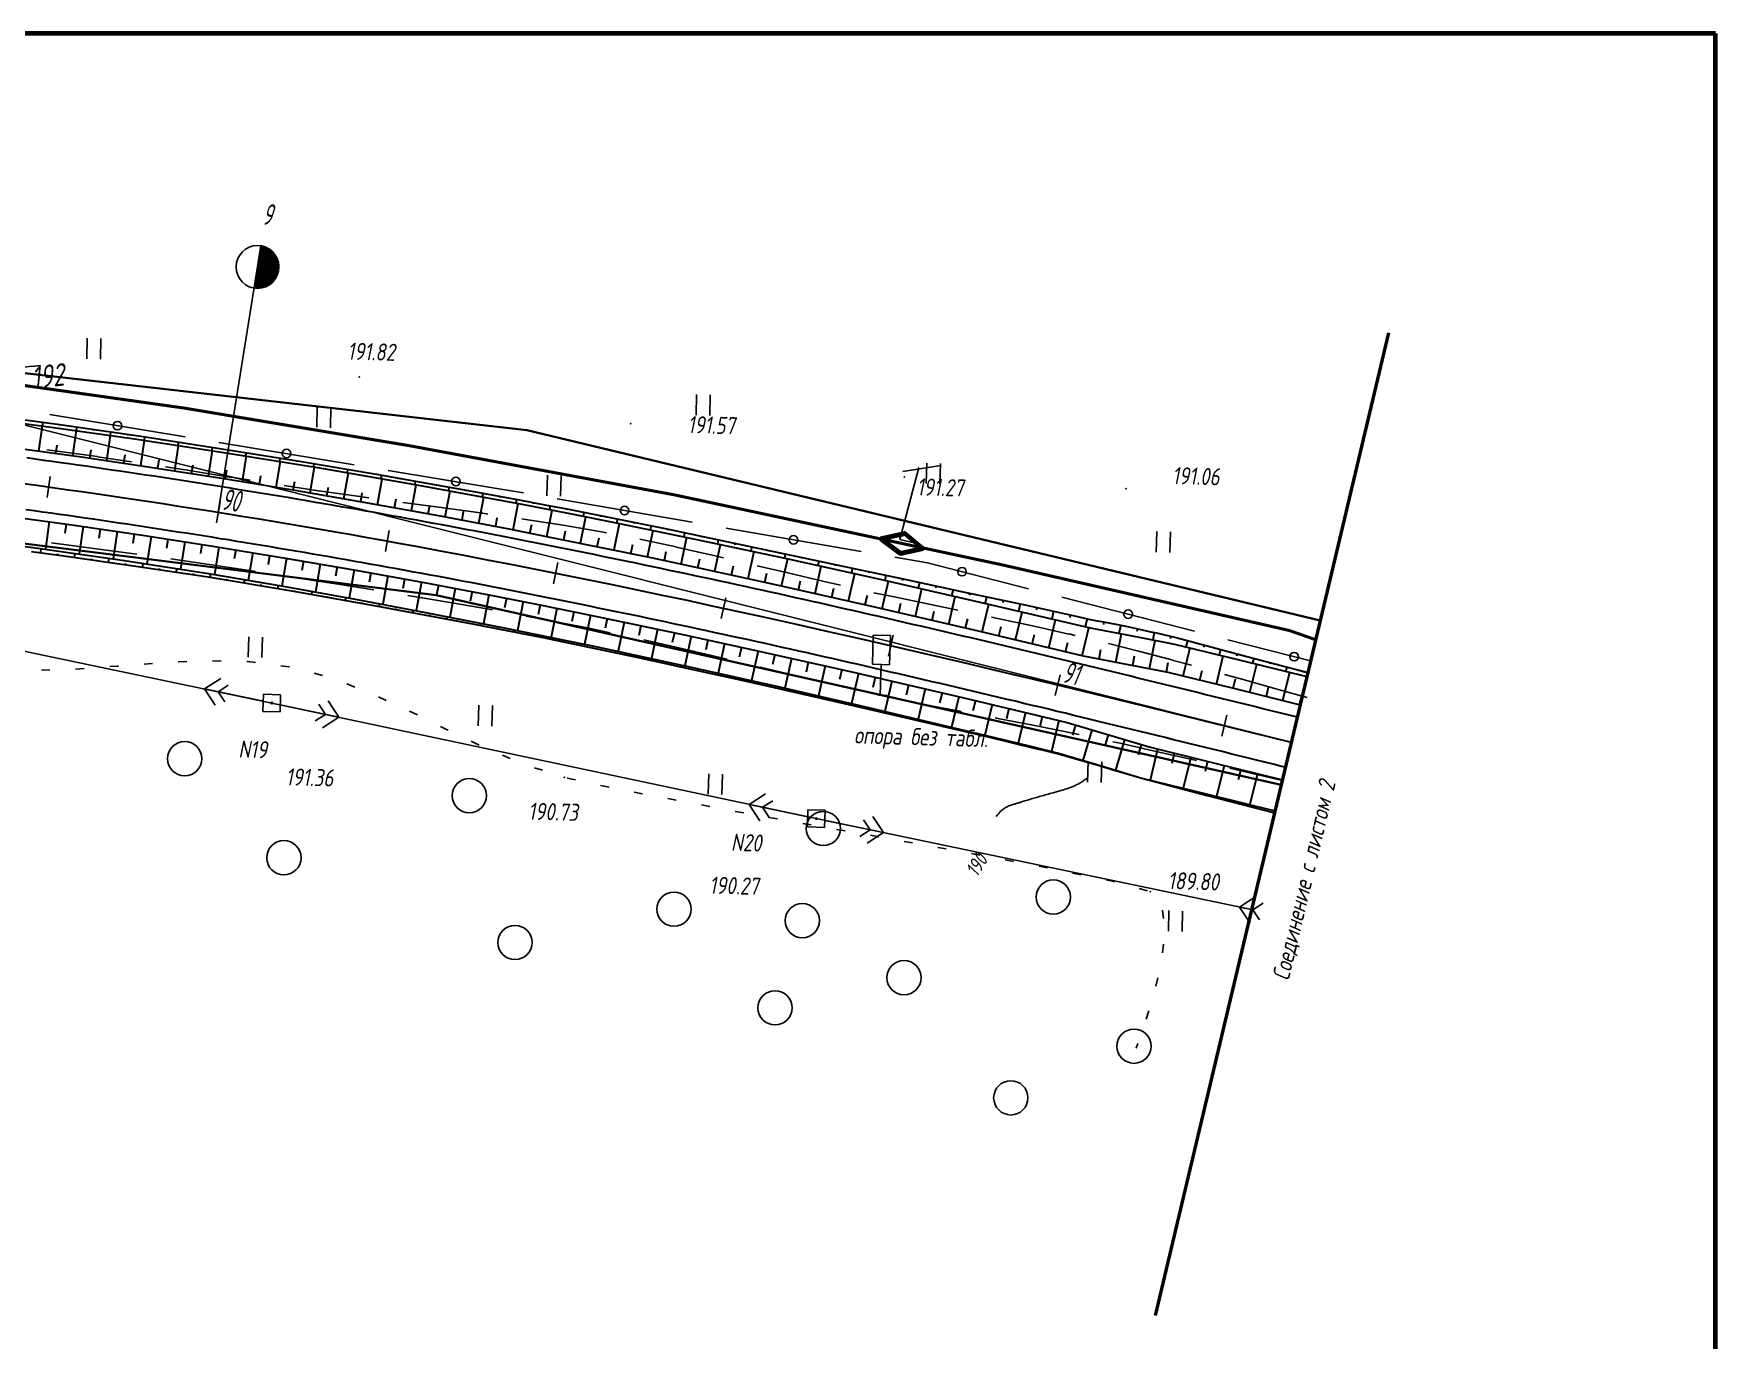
# Paper-space layout 'Лист1' of a CAD drawing. Header units: millimetres. Extents: x -631 to 409, y -3 to 286.
# Drawn here: x 213.1 to 409.3, y 134 to 286.5 of the extents above; entities that cross this region are included whole.
import ezdxf

# ---------------------------------------------------------------- set-up
doc = ezdxf.new("R2010")
doc.units = ezdxf.units.MM
doc.linetypes.add('CONTI', pattern=[0])
for name, color, linetype, lineweight in [('10', 1, 'Continuous', 35), ('КОПИЯ_ОСЬ_13_ОТКОСЫ', 7, 'Continuous', 30), ('КОПИЯ_ОСЬ_ГРАНИЦЫ_ПОЛОС', 7, 'Continuous', 30), ('ОСЬ_ВЕРХ_ПОКРЫТИЯ_ГРАНИЦЫ_ПОЛОС', 7, 'Continuous', 30), ('ОСЬ_ВЕРХ_ПОКРЫТИЯ_ОСЬ', 1, 'Continuous', 30)]:
    doc.layers.add(name, color=color, linetype=linetype, lineweight=lineweight)
for name, color, linetype in [('_Оформление', 7, 'Continuous'), ('_Ростелеком', 6, 'Continuous'), ('GOR_BDEFAULT', 212, 'CONTI'), ('NAD_MDEFAULT', 7, 'CONTI'), ('PI_OTDEFAULT', 172, 'CONTI'), ('PI_TTDEFAULT', 5, 'CONTI'), ('PLN_O', 7, 'CONTI'), ('SIT_LDEFAULT', 7, 'CONTI'), ('USLZNDEFAULT', 7, 'CONTI'), ('ZAPSKDEFAULT', 7, 'CONTI'), ('КОПИЯ_ОСЬ_ТАНГЕНСЫ', 1, 'Continuous'), ('ОСЬ_ВЕРХ_ПОКРЫТИЯ_КИЛОМЕТЫ', 1, 'Continuous'), ('ОСЬ_ВЕРХ_ПОКРЫТИЯ_ПИКЕТЫ', 1, 'Continuous')]:
    doc.layers.add(name, color=color, linetype=linetype)
doc.styles.add('eskd', font='isocpeur.ttf', dxfattribs={"width": 1.2, "height": 2})
doc.styles.add('SHRFT', font='isocpeui.ttf')
doc.styles.get("Standard").update_dxf_attribs({"font": 'isocpeui.ttf'})
doc.linetypes.add('Связь', pattern='A,12.5,[130,ltypeshp.shx,S=1,R=-30,X=0,Y=0.9],1,[130,ltypeshp.shx,S=1,R=-30,X=0,Y=0.9],1,[130,ltypeshp.shx,S=1,R=-30,X=0,Y=0.9],4.5', length=19)

# ---------------------------------------------------------------- blocks, each defined once
blk = doc.blocks.new('BL_2011')
at = {"color": 0}
for p, q in [((0, 0), (0, 2.4)), ((1.6, 0), (1.6, 2.4))]:
    blk.add_line(p, q, dxfattribs=at)
blk = doc.blocks.new('BL_2004')
at = {"color": 0}
blk.add_circle((0, 0), 2, dxfattribs=at)
blk = doc.blocks.new('BL_12')
at = {"color": 0}
for p, q in [((1, 7), (-1, 7)), ((-1, 7), (-1, 3.6)), ((1, 3.6), (1, 7)), ((-1, 3.6), (0, 3.6)), ((0, 0), (0, 3.6)), ((0, 3.6), (1, 3.6)), ((0.8, 0), (0, 0))]:
    blk.add_line(p, q, dxfattribs=at)
blk = doc.blocks.new('BL_27')
at = {"color": 0}
for p, q in [((1, 1), (-1, 1)), ((-1, 1), (-1, -1)), ((1, -1), (1, 1)), ((-1, -1), (1, -1))]:
    blk.add_line(p, q, dxfattribs=at)
blk.add_circle((0, 0), 0.1, dxfattribs=at)

psp = doc.layouts.new('Лист1')

# ---------------------------------------------------------------- linework, layer by layer
at = {"lineweight": 50}
psp.add_line((371.12, 251.55), (343.89, 136.86), dxfattribs=at)
at = {"layer": '10'}
for points in [[(363.15, 217.98), (270.61, 240.2), (270.61, 240.2), (165.72, 252.11), (138.5, 253.16), (135.53, 244.03), (108.75, 245.22), (85.35, 246.01), (35.89, 247.68), (-3.54, 249), (-54.06, 248.62), (-56.58, 258.29), (-92.37, 258.43), (-170.38, 249.03)], [(358.59, 198.79), (260.03, 220.95), (172.12, 231.93), (84.45, 235.37), (-3.92, 238.51), (-96.69, 237.8), (-169.26, 228.22), (-179.86, 225.38), (-179.86, 225.38), (-219.76, 204.92), (-333.48, 155.76), (-439.31, 106.41), (-511.15, 56.46), (-555.55, 25.63), (-567.6, 12.84)], [(-567.6, 12.84), (-555.55, 25.63), (-511.15, 56.46), (-439.31, 106.41), (-333.48, 155.76), (-219.76, 204.92), (-179.86, 225.38), (-179.86, 225.38), (-169.26, 228.22), (-96.69, 237.8), (-3.92, 238.51), (84.45, 235.37), (172.12, 231.93), (260.03, 220.95), (358.59, 198.79)]]:
    psp.add_lwpolyline(points, dxfattribs=at)
at = {"layer": '_Оформление', "lineweight": 70, "ltscale": 200}
psp.add_lwpolyline([(409.25, 286.47), (-630.97, 286.47), (-630.97, 0.59), (409.25, 0.59)], close=True, dxfattribs=at)
at = {"layer": '_Ростелеком', "color": 5, "linetype": 'Связь', "const_width": 0.35}
psp.add_lwpolyline([(362.62, 215.74), (359.57, 216.81), (326.08, 224.47), (287.84, 232.64), (256.85, 238.39), (230.59, 242.78), (202.55, 246.74), (170.95, 250.01), (152.88, 250.06), (137.33, 249.57), (105.95, 251.27), (73.11, 251.95), (34.78, 252.32), (-9.41, 252.38), (-55.31, 253.41), (-77.73, 256.3), (-104.02, 254.56), (-126.94, 251.99)], dxfattribs=at)
at = {"layer": '_Ростелеком', "color": 5, "ltscale": 0.25}
for points in [[(316.32, 235.82), (314.12, 227.45), (315.77, 227.06)], [(314.45, 235.36), (318.88, 236.09)]]:
    psp.add_lwpolyline(points, dxfattribs=at)
at = {"layer": '_Ростелеком', "color": 5, "linetype": 'ByBlock', "lineweight": 100, "ltscale": 0.25}
psp.add_lwpolyline([(311.91, 227.52), (314.2, 225.82), (316.78, 226.4), (314.68, 228.14), (311.91, 227.52)], dxfattribs=at)
at = {"layer": 'GOR_BDEFAULT', "color": 212, "flags": 128}
for points, elevation in [([(213.86, 247.76), (213.18, 247.68), (212.56, 247.62), (212.02, 247.56), (211.54, 247.5), (211.11, 247.45), (210.72, 247.4), (210.39, 247.36), (210.1, 247.33), (209.83, 247.29), (209.6, 247.26), (209.39, 247.22), (209.19, 247.2), (209.02, 247.17), (208.85, 247.14), (208.68, 247.11), (208.51, 247.09), (208.35, 247.05), (208.17, 247.02), (208, 247), (207.82, 246.97), (207.64, 246.94), (207.46, 246.91), (207.28, 246.87), (207.09, 246.84), (206.91, 246.82), (206.72, 246.78), (206.53, 246.74), (206.35, 246.71), (206.15, 246.68), (205.96, 246.64), (205.76, 246.6), (205.56, 246.57), (205.36, 246.52), (205.16, 246.49), (204.96, 246.45), (204.75, 246.41), (204.56, 246.38), (204.34, 246.34), (204.13, 246.3), (203.92, 246.25), (203.72, 246.22), (203.5, 246.18), (203.29, 246.14), (203.06, 246.1), (202.84, 246.06), (202.62, 246.03), (202.39, 245.99), (202.17, 245.95), (201.94, 245.91), (201.71, 245.87), (201.47, 245.84), (201.24, 245.79), (201, 245.76), (200.75, 245.72), (200.51, 245.68), (200.25, 245.64), (200, 245.59), (199.74, 245.55), (199.47, 245.5), (199.21, 245.46), (198.93, 245.4), (198.66, 245.36), (198.37, 245.31), (198.1, 245.26), (197.81, 245.21), (197.52, 245.16), (197.22, 245.1), (196.94, 245.05), (196.65, 244.99), (196.35, 244.94), (196.06, 244.88), (195.77, 244.82), (195.48, 244.77), (195.19, 244.71), (194.9, 244.66), (194.62, 244.6), (194.34, 244.55), (194.07, 244.49), (193.79, 244.44), (193.54, 244.39), (193.27, 244.33), (193.03, 244.28), (192.79, 244.24), (192.56, 244.19), (192.35, 244.15), (192.15, 244.11), (191.96, 244.07), (191.79, 244.04), (191.63, 244), (191.48, 243.97)], 192), ([(336.09, 199.67), (336.02, 199.63), (335.96, 199.58), (335.89, 199.52), (335.81, 199.46), (335.72, 199.41), (335.63, 199.34), (335.54, 199.26), (335.43, 199.2), (335.32, 199.12), (335.19, 199.05), (335.06, 198.98), (334.93, 198.9), (334.78, 198.83), (334.63, 198.76), (334.48, 198.68), (334.31, 198.62), (334.14, 198.54), (333.97, 198.48), (333.78, 198.41), (333.59, 198.35), (333.4, 198.28), (333.2, 198.23), (333.01, 198.17), (332.81, 198.1), (332.62, 198.05), (332.41, 197.99), (332.22, 197.94), (332.02, 197.88), (331.82, 197.83), (331.63, 197.78), (331.45, 197.73), (331.25, 197.67), (331.07, 197.62), (330.9, 197.57), (330.72, 197.53), (330.55, 197.47), (330.39, 197.43), (330.22, 197.37), (330.06, 197.33), (329.9, 197.28), (329.74, 197.24), (329.58, 197.2), (329.43, 197.15), (329.28, 197.1), (329.13, 197.06), (328.99, 197.02), (328.84, 196.97), (328.7, 196.93), (328.57, 196.89), (328.43, 196.85), (328.3, 196.81), (328.18, 196.76), (328.04, 196.73), (327.91, 196.68), (327.8, 196.65), (327.67, 196.61), (327.54, 196.56), (327.43, 196.53), (327.31, 196.49), (327.2, 196.46), (327.08, 196.42), (326.97, 196.38), (326.85, 196.34), (326.74, 196.3), (326.64, 196.25), (326.51, 196.19), (326.4, 196.12), (326.28, 196.05), (326.16, 195.96), (326.04, 195.86), (325.91, 195.75), (325.78, 195.62), (325.65, 195.46), (325.5, 195.29), (325.36, 195.1)], 190)]:
    psp.add_lwpolyline(points, dxfattribs=dict(at, elevation=elevation))
at = {"layer": 'PI_TTDEFAULT', "color": 5}
for p in [(251.05, 246.4, 191.82), (282.7, 240.94, 191.57), (314.64, 234.74, 191.27), (340.51, 233.35, 191.06), (240.85, 208.35, 191.36), (274.96, 199.67, 190.73), (304.37, 194.86, 190.27), (343.35, 186.35, 189.81)]:
    psp.add_point(p, dxfattribs=at)
at = {"layer": 'PLN_O'}
for p, q in [((214.95, 242.02), (230.74, 239.41)), ((234.68, 238.76), (250.47, 236.16)), ((254.42, 235.5), (266.87, 233.44)), ((266.87, 233.44), (270.2, 232.87)), ((274.14, 232.17), (289.9, 229.45)), ((293.84, 228.77), (309.61, 226.04)), ((313.55, 225.36), (317.36, 224.7)), ((317.36, 224.7), (329.12, 221.69)), ((333, 220.7), (348.5, 216.73)), ((352.37, 215.74), (362.03, 213.27))]:
    psp.add_line(p, q, dxfattribs=at)
for centre in [(222.85, 240.72), (242.58, 237.46), (262.32, 234.2), (282.01, 230.81), (301.72, 227.4), (321.37, 223.68), (340.75, 218.72), (360.12, 213.76)]:
    psp.add_circle(centre, 0.5, dxfattribs=at)
at = {"layer": 'SIT_LDEFAULT', "color": 7}
for p, q in [((215.24, 237.82), (214.59, 237.9)), ((220.5, 237.11), (215.24, 237.83)), ((224.49, 236.5), (220.5, 237.09)), ((231, 235.51), (228.45, 235.9)), ((236.15, 234.69), (231, 235.51)), ((238.33, 234.36), (236.16, 234.7)), ((246.03, 233.17), (242.29, 233.73)), ((250.84, 232.49), (246.03, 233.17)), ((252.19, 232.3), (250.84, 232.49)), ((260.6, 231.16), (256.14, 231.76)), ((265.46, 230.5), (260.6, 231.16)), ((266.06, 230.41), (265.45, 230.49)), ((270.23, 229.81), (270.02, 229.84)), ((274.86, 229.09), (270.23, 229.81)), ((279.3, 228.33), (274.86, 229.09)), ((279.88, 228.22), (279.3, 228.33)), ((215.17, 227.03), (218.92, 226.55)), ((218.92, 226.55), (223.9, 225.87)), ((223.9, 225.88), (225.09, 225.72)), ((288.03, 226.56), (283.8, 227.46)), ((292.4, 225.56), (288.03, 226.55)), ((229.06, 225.17), (233.83, 224.48)), ((233.83, 224.48), (238.76, 223.73)), ((238.77, 223.74), (238.96, 223.71)), ((293.56, 225.3), (292.4, 225.57)), ((301.05, 223.53), (297.46, 224.38)), ((240.85, 208.35), (169.07, 223.33)), ((242.91, 223.11), (243.69, 222.99)), ((243.68, 222.97), (248.58, 222.21)), ((248.58, 222.21), (252.77, 221.55)), ((305.27, 222.54), (301.05, 223.53)), ((307.2, 222.11), (305.28, 222.55)), ((256.72, 220.9), (258.38, 220.63)), ((258.38, 220.63), (263.27, 219.8)), ((263.27, 219.8), (266.59, 219.21)), ((313.47, 220.73), (311.1, 221.23)), ((317.54, 219.88), (313.47, 220.73)), ((320.89, 219.17), (317.54, 219.87)), ((270.52, 218.5), (273.03, 218.03)), ((273.03, 218.03), (277.89, 217.07)), ((325.71, 218.18), (324.81, 218.36)), ((329.78, 217.31), (325.71, 218.18)), ((277.89, 217.08), (280.34, 216.56)), ((333.84, 216.4), (329.78, 217.31)), ((334.58, 216.23), (333.84, 216.41)), ((284.24, 215.71), (288.16, 214.83)), ((288.16, 214.83), (293.45, 213.58)), ((341.95, 214.42), (338.47, 215.31)), ((346.02, 213.34), (341.95, 214.42)), ((213.97, 212.2), (214.97, 212.23)), ((217.97, 212.32), (218.97, 212.39)), ((221.96, 212.6), (222.83, 212.67)), ((222.83, 212.67), (222.96, 212.67)), ((225.95, 212.9), (226.95, 212.97)), ((229.93, 213.14), (230.93, 213.19)), ((233.94, 213.26), (234.94, 213.24)), ((237.94, 213.18), (237.99, 213.17)), ((237.99, 213.18), (238.94, 213.07)), ((241.92, 212.7), (242.83, 212.59)), ((242.84, 212.6), (242.9, 212.58)), ((293.45, 213.58), (293.99, 213.46)), ((297.88, 212.53), (298.63, 212.34)), ((298.63, 212.34), (303.53, 211.17)), ((348.14, 212.75), (346.02, 213.33)), ((234.91, 211.23), (233.02, 209.99)), ((239.87, 208.56), (233.02, 209.99)), ((233.02, 209.99), (234.26, 208.09)), ((234.58, 209.66), (235.77, 210.43)), ((245.81, 211.82), (246.78, 211.58)), ((249.6, 210.58), (250.54, 210.22)), ((303.53, 211.17), (307.6, 210.22)), ((354.17, 211.08), (351.99, 211.69)), ((358.24, 209.93), (354.17, 211.08)), ((361.63, 208.99), (358.24, 209.93)), ((235.36, 208.48), (234.58, 209.66)), ((304.37, 194.86), (240.85, 208.35)), ((241.83, 208.15), (248.67, 206.69)), ((246.34, 208.21), (247.11, 207.02)), ((248.67, 206.69), (247.44, 208.59)), ((253.31, 209.08), (254.21, 208.66)), ((311.5, 209.32), (311.82, 209.24)), ((311.82, 209.25), (315.3, 208.52)), ((315.3, 208.52), (318.78, 207.84)), ((247.11, 207.02), (245.92, 206.26)), ((246.78, 205.46), (248.67, 206.69)), ((256.93, 207.4), (257.83, 206.96)), ((318.78, 207.84), (321.3, 207.35)), ((325.23, 206.61), (325.76, 206.51)), ((325.76, 206.51), (329.25, 205.84)), ((260.52, 205.63), (261.15, 205.31)), ((261.15, 205.31), (261.42, 205.18)), ((329.25, 205.84), (332.73, 205.16)), ((332.73, 205.16), (335.04, 204.68)), ((264.12, 203.88), (265.03, 203.45)), ((267.76, 202.25), (268.67, 201.86)), ((338.95, 203.84), (339.82, 203.65)), ((339.82, 203.65), (343.66, 202.79)), ((343.66, 202.79), (347.67, 201.89)), ((271.49, 200.8), (272.44, 200.5)), ((347.67, 201.89), (348.72, 201.65)), ((352.62, 200.75), (355.93, 199.98)), ((275.3, 199.59), (276.28, 199.38)), ((279.21, 198.74), (280.19, 198.52)), ((355.93, 199.97), (358.72, 199.3)), ((283.13, 197.93), (284.11, 197.74)), ((287.07, 197.19), (288.04, 197)), ((290.99, 196.45), (291.96, 196.26)), ((298.44, 197.75), (296.55, 196.52)), ((303.39, 195.07), (296.55, 196.52)), ((296.55, 196.52), (297.78, 194.62)), ((298.11, 196.19), (299.3, 196.95)), ((298.88, 195), (298.11, 196.19)), ((294.92, 195.71), (295.9, 195.53)), ((298.85, 195.01), (299.84, 194.83)), ((302.8, 194.3), (303.78, 194.13)), ((355.14, 184.25), (304.37, 194.86)), ((305.35, 194.65), (312.2, 193.23)), ((309.86, 194.73), (310.64, 193.54)), ((312.2, 193.23), (310.96, 195.12)), ((306.74, 193.6), (307.72, 193.42)), ((310.64, 193.54), (309.45, 192.77)), ((310.31, 191.98), (312.2, 193.23)), ((310.68, 192.91), (311.66, 192.73)), ((314.62, 192.2), (315.6, 192.02)), ((318.54, 191.49), (319.52, 191.32)), ((322.48, 190.77), (323.46, 190.59)), ((326.41, 190.04), (327.39, 189.87)), ((330.36, 189.31), (331.34, 189.11)), ((334.27, 188.51), (335.26, 188.31)), ((338.2, 187.71), (338.68, 187.61)), ((338.68, 187.62), (339.16, 187.49)), ((342.05, 186.7), (343.01, 186.44)), ((355.63, 185.79), (353.74, 184.54)), ((355.14, 184.25), (353.74, 184.54)), ((353.74, 184.54), (354.98, 182.65)), ((355.31, 184.22), (356.5, 185)), ((344.77, 184.18), (344.89, 183.19)), ((356.08, 183.03), (355.31, 184.22)), ((344.88, 180.2), (344.77, 179.21)), ((344.2, 176.27), (343.98, 175.3)), ((343.16, 172.41), (342.87, 171.45)), ((341.89, 168.61), (341.68, 168.06))]:
    psp.add_line(p, q, dxfattribs=at)
at = {"layer": 'КОПИЯ_ОСЬ_13_ОТКОСЫ'}
for points in [[(205.34, 241.83), (214.85, 240.59), (224.82, 239.18), (234.77, 237.68), (246.17, 235.84), (257.54, 233.86), (263.69, 232.74), (269.83, 231.58), (275.43, 230.49), (281.02, 229.38), (286.65, 228.23), (292.27, 227.06), (300.89, 225.21), (311.96, 222.76), (324.95, 219.78), (336.3, 217.11), (342.03, 216.03), (346.16, 215.23), (353.86, 213.36), (361.6, 211.46)], [(205.34, 241.83), (214.85, 240.59), (224.82, 239.18), (234.77, 237.68), (246.17, 235.84), (257.54, 233.86), (263.69, 232.74), (269.83, 231.58), (275.43, 230.49), (281.02, 229.38), (286.65, 228.23), (292.27, 227.06), (300.89, 225.21), (311.96, 222.76), (324.95, 219.78), (336.3, 217.11), (342.03, 216.03), (346.16, 215.23), (353.86, 213.36), (361.6, 211.46)], [(205.87, 242.2), (215.86, 240.89), (225.83, 239.45), (235.78, 237.9), (244.31, 236.54), (252.82, 235.1), (257.61, 234.26), (263.77, 233.16), (269.92, 232.02), (272.7, 231.5), (275.47, 230.97), (281.11, 229.85), (286.75, 228.7), (295.18, 226.93), (301.97, 225.49), (308.41, 224.13), (314.85, 222.75), (321.86, 221.26), (328.88, 219.76), (334.48, 218.53), (336.53, 218.06), (338.51, 217.71), (339.5, 217.52), (340.48, 217.32), (342.24, 216.92), (343.22, 216.71), (344.21, 216.51), (346.35, 216), (354, 213.93), (361.71, 211.92)], [(213.69, 237.76), (214.1, 240.69)], [(214.13, 241.12), (214.07, 240.7)], [(216.11, 240.85), (216.09, 240.71)], [(217.65, 237.21), (218.07, 240.15)], [(218.09, 240.57), (218.03, 240.15)], [(220.07, 240.29), (220.05, 240.15)], [(221.61, 236.64), (222.04, 239.59)], [(222.05, 240), (221.99, 239.59)], [(224.03, 239.71), (224.01, 239.58)], [(226, 239.42), (225.95, 239.02)], [(210.32, 238.22), (218.64, 237.07), (226.94, 235.85), (235.24, 234.56), (243.53, 233.2), (251.8, 231.77), (260.06, 230.27), (268.31, 228.7), (273.88, 227.61), (279.45, 226.48), (285.06, 225.32), (290.67, 224.13), (299.23, 222.27), (310.31, 219.78), (323.26, 216.77), (335.52, 213.85), (345.36, 211.96), (353.04, 210.07), (360.81, 208.14)], [(215.67, 237.49), (215.81, 238.46)], [(219.63, 236.92), (219.78, 237.9)], [(225.57, 236.05), (226.01, 239.01)], [(227.98, 239.12), (227.96, 238.99)], [(229.53, 235.45), (229.98, 238.42)], [(229.96, 238.82), (229.9, 238.43)], [(231.94, 238.51), (231.92, 238.38)], [(233.48, 234.84), (233.95, 237.81)], [(233.91, 238.2), (233.85, 237.82)], [(235.89, 237.89), (235.87, 237.76)], [(237.86, 237.58), (237.8, 237.2)], [(223.59, 236.35), (223.74, 237.33)], [(227.55, 235.75), (227.7, 236.74)], [(231.5, 235.15), (231.66, 236.13)], [(235.45, 234.52), (235.61, 235.51)], [(237.43, 234.2), (237.91, 237.19)], [(239.84, 237.26), (239.82, 237.14)], [(241.37, 233.56), (241.87, 236.55)], [(241.81, 236.94), (241.75, 236.57)], [(243.79, 236.62), (243.77, 236.5)], [(245.32, 232.89), (245.83, 235.89)], [(245.76, 236.3), (245.7, 235.91)], [(247.73, 235.97), (247.71, 235.84)], [(249.7, 235.63), (249.64, 235.25)], [(239.4, 233.88), (239.56, 234.88)], [(243.35, 233.23), (243.52, 234.22)], [(247.29, 232.56), (247.46, 233.56)], [(249.26, 232.21), (249.79, 235.22)], [(251.68, 235.29), (251.65, 235.17)], [(253.2, 231.52), (253.74, 234.53)], [(253.65, 234.95), (253.58, 234.56)], [(255.62, 234.61), (255.59, 234.48)], [(257.14, 230.81), (257.69, 233.83)], [(257.59, 234.26), (257.52, 233.86)], [(259.56, 233.91), (259.53, 233.78)], [(261.52, 233.56), (261.45, 233.15)], [(251.23, 231.87), (251.41, 232.87)], [(255.17, 231.17), (255.35, 232.17)], [(261.07, 230.08), (261.64, 233.11)], [(263.49, 233.21), (263.47, 233.07)], [(265, 229.34), (265.58, 232.38)], [(265.46, 232.85), (265.38, 232.42)], [(267.43, 232.49), (267.4, 232.34)], [(269.01, 228.57), (269.61, 231.62)], [(269.39, 232.12), (269.31, 231.68)], [(271.36, 231.75), (271.33, 231.6)], [(209.26, 230.29), (217.51, 229.15), (225.75, 227.94), (233.98, 226.66), (242.2, 225.31), (250.41, 223.89), (258.61, 222.4), (266.79, 220.85), (272.32, 219.76), (277.84, 218.65), (283.42, 217.49), (288.99, 216.31), (297.51, 214.46), (308.53, 211.98), (321.43, 208.98), (333.64, 206.07), (343.22, 203.22), (350.88, 201.34), (358.74, 199.39)], [(259.1, 230.45), (259.29, 231.46)], [(263.04, 229.71), (263.23, 230.72)], [(266.97, 228.96), (267.16, 229.98)], [(272.93, 227.8), (273.54, 230.86)], [(273.32, 231.38), (273.24, 230.92)], [(275.29, 231), (275.26, 230.85)], [(276.86, 227.01), (277.48, 230.09)], [(277.25, 230.62), (277.16, 230.15)], [(279.21, 230.23), (279.18, 230.07)], [(281.17, 229.83), (281.08, 229.37)], [(214.89, 229.52), (214.45, 226.31)], [(216.87, 229.24), (216.72, 228.17)], [(218.85, 228.95), (218.39, 225.75)], [(220.83, 228.67), (220.68, 227.6)], [(222.81, 228.38), (222.34, 225.18)], [(224.79, 228.08), (224.63, 227.01)], [(226.77, 227.78), (226.28, 224.58)], [(270.97, 228.18), (271.17, 229.2)], [(274.9, 227.4), (275.1, 228.43)], [(278.82, 226.61), (279.03, 227.64)], [(280.78, 226.21), (281.41, 229.3)], [(283.13, 229.44), (283.1, 229.28)], [(284.69, 225.4), (285.34, 228.5)], [(285.09, 229.04), (285, 228.57)], [(287.05, 228.63), (287.02, 228.48)], [(288.61, 224.57), (289.27, 227.69)], [(289.01, 228.22), (288.91, 227.76)], [(290.97, 227.81), (290.93, 227.66)], [(206.07, 227.45), (213.84, 226.4), (223.66, 224.98), (233.47, 223.46), (241.93, 222.02), (250.37, 220.51), (258.8, 218.93), (267.96, 217.13), (273.48, 216.01), (279, 214.86), (284.56, 213.68), (290.11, 212.47), (299.56, 210.36), (310.45, 207.84), (323.36, 204.77), (328.89, 203.42), (332.77, 202.47), (337.36, 201.08), (342.33, 199.6), (349.99, 197.72), (357.88, 195.77)], [(206.07, 227.45), (213.84, 226.4), (223.66, 224.98), (233.47, 223.46), (241.93, 222.02), (250.37, 220.51), (258.8, 218.93), (267.96, 217.13), (273.48, 216.01), (279, 214.86), (284.56, 213.68), (290.11, 212.47), (299.56, 210.36), (310.45, 207.84), (323.36, 204.77), (328.89, 203.42), (332.77, 202.47), (337.36, 201.08), (342.33, 199.6), (349.99, 197.72), (357.88, 195.77)], [(212.83, 226.04), (216.58, 225.53), (225, 224.33), (233.41, 223.07), (243.2, 221.43), (252.97, 219.7), (258.62, 218.66), (264.26, 217.59), (272.47, 215.98), (278.03, 214.83), (283.58, 213.66), (291.91, 211.85), (294.78, 211.21), (298.61, 210.34), (309.5, 207.87), (316.88, 206.16), (324.25, 204.43), (329.79, 203.1), (330.71, 202.88), (332.75, 202.38), (334.66, 201.82), (335.62, 201.55), (337.35, 201.04), (339.26, 200.48), (340.22, 200.2), (342.33, 199.57), (349.95, 197.57), (357.82, 195.55)], [(213.89, 225.9), (213.95, 226.38)], [(215.87, 225.63), (215.89, 225.79)], [(217.85, 225.35), (217.92, 225.82)], [(228.74, 227.48), (228.58, 226.41)], [(230.72, 227.17), (230.22, 223.97)], [(232.7, 226.86), (232.53, 225.8)], [(234.67, 226.55), (234.16, 223.35)], [(236.65, 226.23), (236.47, 225.16)], [(238.62, 225.9), (238.09, 222.68)], [(282.73, 225.81), (282.95, 226.84)], [(286.65, 224.99), (286.87, 226.02)], [(292.52, 223.73), (293.2, 226.86)], [(292.92, 227.4), (292.83, 226.94)], [(294.88, 226.99), (294.85, 226.83)], [(296.43, 222.88), (297.11, 226.02)], [(296.84, 226.57), (296.74, 226.1)], [(298.79, 226.16), (298.76, 226)], [(300.75, 225.75), (300.65, 225.26)], [(219.83, 225.08), (219.85, 225.23)], [(221.81, 224.8), (221.88, 225.24)], [(223.79, 224.51), (223.81, 224.66)], [(225.77, 224.22), (225.83, 224.65)], [(227.75, 223.93), (227.77, 224.07)], [(229.73, 223.63), (229.79, 224.04)], [(240.59, 225.58), (240.41, 224.5)], [(242.57, 225.25), (242.02, 222.01)], [(244.54, 224.91), (244.35, 223.83)], [(246.51, 224.57), (245.94, 221.31)], [(248.48, 224.23), (248.29, 223.14)], [(250.45, 223.88), (249.87, 220.6)], [(290.56, 224.15), (290.78, 225.19)], [(294.47, 223.3), (294.7, 224.35)], [(300.33, 222.02), (301.04, 225.17)], [(302.71, 225.33), (302.67, 225.17)], [(304.23, 221.14), (304.95, 224.31)], [(304.67, 224.92), (304.56, 224.4)], [(306.62, 224.51), (306.59, 224.34)], [(308.58, 224.1), (308.46, 223.53)], [(310.54, 223.68), (310.5, 223.49)], [(231.7, 223.33), (231.72, 223.47)], [(233.68, 223.02), (233.74, 223.42)], [(235.65, 222.7), (235.68, 222.83)], [(237.63, 222.37), (237.69, 222.75)], [(239.6, 222.04), (239.62, 222.17)], [(241.57, 221.71), (241.63, 222.07)], [(252.42, 223.53), (252.22, 222.44)], [(254.39, 223.18), (253.79, 219.88)], [(256.35, 222.82), (256.15, 221.72)], [(258.32, 222.46), (257.71, 219.14)], [(260.29, 222.09), (260.08, 220.98)], [(262.25, 221.72), (261.62, 218.38)], [(298.38, 222.45), (298.61, 223.5)], [(302.28, 221.58), (302.52, 222.63)], [(306.19, 220.71), (306.42, 221.76)], [(308.14, 220.27), (308.85, 223.45)], [(312.04, 219.38), (312.78, 222.57)], [(312.49, 223.26), (312.36, 222.66)], [(314.45, 222.84), (314.4, 222.64)], [(316.4, 222.42), (316.27, 221.77)], [(318.36, 222.01), (318.31, 221.79)], [(243.54, 221.37), (243.56, 221.49)], [(245.51, 221.03), (245.57, 221.38)], [(247.48, 220.68), (247.5, 220.8)], [(249.45, 220.34), (249.51, 220.67)], [(251.42, 219.98), (251.44, 220.09)], [(253.39, 219.63), (253.45, 219.94)], [(264.22, 221.35), (264, 220.23)], [(266.18, 220.97), (265.53, 217.61)], [(268.22, 220.57), (268.01, 219.45)], [(270.19, 220.19), (269.52, 216.82)], [(272.15, 219.8), (271.92, 218.67)], [(310.09, 219.83), (310.33, 220.89)], [(313.99, 218.93), (314.23, 219.99)], [(315.93, 218.47), (316.68, 221.68)], [(319.83, 217.57), (320.58, 220.78)], [(320.32, 221.59), (320.16, 220.88)], [(322.27, 221.18), (322.22, 220.94)], [(323.73, 216.66), (324.5, 219.89)], [(324.23, 220.76), (324.06, 219.99)], [(326.18, 220.34), (326.13, 220.08)], [(328.14, 219.92), (327.96, 219.08)], [(255.36, 219.27), (255.38, 219.37)], [(257.32, 218.9), (257.38, 219.2)], [(259.29, 218.54), (259.31, 218.64)], [(261.26, 218.17), (261.31, 218.44)], [(263.22, 217.79), (263.24, 217.88)], [(274.11, 219.4), (273.43, 216.02)], [(276.07, 219.01), (275.84, 217.88)], [(278.03, 218.61), (277.33, 215.21)], [(279.99, 218.2), (279.75, 217.07)], [(281.95, 217.8), (281.24, 214.39)], [(317.88, 218.02), (318.13, 219.09)], [(321.78, 217.12), (322.03, 218.19)], [(327.62, 215.73), (328.39, 218.97)], [(330.09, 219.49), (330.03, 219.21)], [(331.51, 214.8), (332.28, 218.06)], [(332.05, 219.06), (331.85, 218.16)], [(334, 218.64), (333.93, 218.34)], [(335.95, 218.2), (335.73, 217.25)], [(337.91, 217.82), (337.86, 217.5)], [(265.18, 217.41), (265.23, 217.67)], [(267.15, 217.02), (267.16, 217.11)], [(269.11, 216.64), (269.16, 216.89)], [(271.07, 216.25), (271.09, 216.34)], [(273.03, 215.86), (273.08, 216.1)], [(283.9, 217.39), (283.67, 216.25)], [(285.86, 216.98), (285.14, 213.56)], [(287.82, 216.56), (287.57, 215.42)], [(289.77, 216.14), (289.03, 212.71)], [(325.67, 216.2), (325.93, 217.27)], [(329.56, 215.27), (329.82, 216.35)], [(335.4, 213.87), (336.18, 217.14)], [(339.33, 213.12), (339.96, 216.42)], [(339.88, 217.44), (339.68, 216.47)], [(341.83, 217.01), (341.76, 216.69)], [(343.79, 216.59), (343.61, 215.72)], [(345.74, 216.15), (345.67, 215.86)], [(274.99, 215.46), (275.01, 215.54)], [(276.95, 215.06), (277, 215.28)], [(278.91, 214.65), (278.92, 214.72)], [(280.86, 214.24), (280.91, 214.46)], [(282.82, 213.82), (282.84, 213.9)], [(291.73, 215.71), (291.48, 214.57)], [(293.68, 215.29), (292.93, 211.84)], [(295.64, 214.86), (295.39, 213.71)], [(297.59, 214.44), (296.81, 210.97)], [(299.54, 214), (299.28, 212.84)], [(333.45, 214.34), (333.71, 215.42)], [(337.36, 213.49), (337.57, 214.59)], [(341.29, 212.74), (341.5, 213.84)], [(343.25, 212.37), (343.89, 215.67)], [(347.16, 211.52), (347.97, 214.79)], [(347.67, 215.65), (347.47, 214.91)], [(349.6, 215.12), (349.54, 214.88)], [(351.05, 210.56), (351.85, 213.85)], [(351.53, 214.6), (351.36, 213.97)], [(353.46, 214.08), (353.41, 213.87)], [(284.78, 213.4), (284.82, 213.62)], [(286.73, 212.98), (286.75, 213.05)], [(288.69, 212.55), (288.73, 212.77)], [(290.64, 212.13), (290.66, 212.2)], [(292.59, 211.7), (292.64, 211.9)], [(301.49, 213.56), (300.71, 210.09)], [(303.44, 213.12), (303.18, 211.97)], [(305.4, 212.68), (304.61, 209.19)], [(307.35, 212.25), (307.08, 211.08)], [(345.22, 211.99), (345.43, 213.09)], [(349.1, 211.04), (349.37, 212.13)], [(354.93, 209.6), (355.75, 212.89)], [(355.4, 213.57), (355.25, 213.01)], [(357.33, 213.06), (357.28, 212.88)], [(358.81, 208.64), (359.63, 211.94)], [(359.27, 212.56), (359.14, 212.06)], [(361.2, 212.05), (361.16, 211.89)], [(294.55, 211.26), (294.56, 211.33)], [(296.5, 210.82), (296.54, 211.03)], [(298.45, 210.38), (298.46, 210.45)], [(300.4, 209.94), (300.45, 210.15)], [(309.3, 211.8), (308.48, 208.3)], [(311.24, 211.35), (310.97, 210.18)], [(313.19, 210.9), (312.38, 207.38)], [(315.14, 210.44), (314.87, 209.27)], [(317.09, 209.99), (316.27, 206.45)], [(352.99, 210.09), (353.26, 211.18)], [(356.87, 209.12), (357.14, 210.22)], [(302.35, 209.5), (302.36, 209.57)], [(304.3, 209.05), (304.34, 209.25)], [(306.25, 208.61), (306.26, 208.68)], [(308.2, 208.17), (308.24, 208.35)], [(319.04, 209.54), (318.76, 208.36)], [(320.99, 209.09), (320.16, 205.53)], [(322.93, 208.63), (322.65, 207.44)], [(324.88, 208.16), (324.03, 204.6)], [(360.75, 208.16), (361.03, 209.26)], [(310.15, 207.72), (310.16, 207.78)], [(312.1, 207.27), (312.14, 207.44)], [(314.05, 206.82), (314.06, 206.88)], [(315.99, 206.37), (316.03, 206.51)], [(326.82, 207.7), (326.54, 206.51)], [(328.77, 207.23), (327.91, 203.66)], [(330.71, 206.77), (330.43, 205.58)], [(332.66, 206.3), (331.8, 202.71)], [(317.94, 205.91), (317.95, 205.96)], [(319.89, 205.45), (319.92, 205.58)], [(321.84, 205), (321.85, 205.04)], [(323.78, 204.54), (323.81, 204.66)], [(325.73, 204.07), (325.74, 204.11)], [(334.59, 205.79), (334.24, 204.61)], [(336.51, 205.22), (335.45, 201.66)], [(338.42, 204.65), (338.07, 203.46)], [(340.34, 204.08), (339.28, 200.51)], [(327.67, 203.61), (327.7, 203.71)], [(329.62, 203.14), (329.63, 203.18)], [(331.56, 202.67), (331.58, 202.76)], [(333.49, 202.16), (333.5, 202.19)], [(342.26, 203.51), (341.9, 202.32)], [(344.19, 202.98), (343.3, 199.36)], [(346.13, 202.51), (345.83, 201.3)], [(335.42, 201.61), (335.43, 201.67)], [(337.33, 201.04), (337.34, 201.06)], [(339.25, 200.48), (339.26, 200.51)], [(348.07, 202.03), (347.18, 198.41)], [(350.01, 201.55), (349.72, 200.34)], [(351.96, 201.07), (351.06, 197.46)], [(353.9, 200.59), (353.6, 199.38)], [(341.17, 199.91), (341.17, 199.92)], [(343.1, 199.36), (343.11, 199.41)], [(345.03, 198.86), (345.03, 198.87)], [(346.97, 198.35), (346.99, 198.46)], [(355.84, 200.11), (354.94, 196.5)], [(348.9, 197.85), (348.91, 197.88)], [(350.84, 197.35), (350.88, 197.5)], [(352.77, 196.85), (352.79, 196.9)], [(354.71, 196.35), (354.76, 196.54)], [(356.65, 195.85), (356.66, 195.92)]]:
    psp.add_lwpolyline(points, dxfattribs=at)
at = {"layer": 'КОПИЯ_ОСЬ_ГРАНИЦЫ_ПОЛОС'}
psp.add_lwpolyline([(360.47, 206.69), (360.33, 206.72), (359.36, 206.96), (358.39, 207.2), (357.42, 207.44), (356.45, 207.68), (355.48, 207.93), (354.51, 208.17), (353.54, 208.41), (352.57, 208.65), (351.6, 208.89), (350.63, 209.13), (349.65, 209.36), (348.68, 209.6), (347.71, 209.84), (346.74, 210.08), (345.77, 210.32), (344.8, 210.56), (343.83, 210.8), (342.86, 211.03), (341.88, 211.27), (340.91, 211.51), (339.94, 211.74), (338.97, 211.98), (338, 212.22), (337.02, 212.45), (336.05, 212.69), (335.08, 212.92), (334.11, 213.16), (333.13, 213.39), (332.16, 213.62), (331.19, 213.86), (330.22, 214.09), (329.24, 214.32), (328.27, 214.56), (327.3, 214.79), (326.32, 215.02), (325.35, 215.25), (324.38, 215.48), (323.4, 215.71), (322.43, 215.94), (321.45, 216.17), (320.48, 216.4), (319.51, 216.63), (318.53, 216.85), (317.56, 217.08), (316.58, 217.31), (315.61, 217.53), (314.63, 217.76), (313.66, 217.99), (312.68, 218.21), (311.7, 218.43), (310.73, 218.66), (309.75, 218.88), (308.78, 219.1), (307.8, 219.32), (306.82, 219.55), (305.85, 219.77), (304.87, 219.99), (303.89, 220.21), (302.92, 220.42), (301.94, 220.64), (300.96, 220.86), (299.99, 221.08), (299.01, 221.29), (298.03, 221.51), (297.05, 221.72), (296.07, 221.94), (295.1, 222.15), (294.12, 222.36), (293.14, 222.58), (292.16, 222.79), (291.18, 223), (290.2, 223.21), (289.22, 223.42), (288.24, 223.63), (287.26, 223.83), (286.28, 224.04), (285.3, 224.25), (284.32, 224.45), (283.34, 224.66), (282.36, 224.86), (281.38, 225.06), (280.4, 225.27), (279.42, 225.47), (278.44, 225.67), (277.45, 225.87), (276.47, 226.07), (275.49, 226.27), (274.51, 226.46), (273.53, 226.66), (272.54, 226.85), (271.56, 227.05), (270.58, 227.24), (269.59, 227.44), (268.61, 227.63), (267.63, 227.82), (266.64, 228.01), (265.66, 228.2), (264.67, 228.39), (263.69, 228.57), (262.7, 228.76), (261.72, 228.94), (260.73, 229.13), (259.75, 229.31), (258.76, 229.49), (257.78, 229.68), (256.79, 229.86), (255.81, 230.03), (254.82, 230.21), (253.83, 230.39), (252.85, 230.57), (251.86, 230.74), (250.87, 230.92), (249.89, 231.09), (248.9, 231.26), (247.91, 231.43), (246.92, 231.6), (245.94, 231.77), (244.95, 231.94), (243.96, 232.11), (242.97, 232.28), (241.98, 232.44), (240.99, 232.61), (240.01, 232.77), (239.02, 232.93), (238.03, 233.09), (237.04, 233.25), (236.05, 233.41), (235.06, 233.57), (234.07, 233.73), (233.08, 233.89), (232.09, 234.04), (231.1, 234.2), (230.11, 234.35), (229.12, 234.5), (228.13, 234.66), (227.14, 234.81), (226.15, 234.96), (225.15, 235.1), (224.16, 235.25), (223.17, 235.4), (222.18, 235.54), (221.19, 235.69), (220.2, 235.83), (219.2, 235.98), (218.21, 236.12), (217.22, 236.26), (216.23, 236.4), (215.23, 236.54), (214.24, 236.67), (213.25, 236.81), (212.26, 236.95)], dxfattribs=at)
at = {"layer": 'КОПИЯ_ОСЬ_ТАНГЕНСЫ'}
psp.add_line((203.35, 242.94), (359.78, 203.78), dxfattribs=at)
at = {"layer": 'ОСЬ_ВЕРХ_ПОКРЫТИЯ_ГРАНИЦЫ_ПОЛОС'}
for points in [[(210.32, 238.22), (218.64, 237.07), (226.94, 235.85), (235.24, 234.56), (243.53, 233.2), (251.8, 231.77), (260.06, 230.27), (268.31, 228.7), (273.88, 227.61), (279.45, 226.48), (285.06, 225.32), (290.67, 224.13), (299.23, 222.27), (310.31, 219.78), (323.26, 216.77), (335.52, 213.85), (345.36, 211.96), (353.04, 210.07), (360.81, 208.14)], [(209.26, 230.29), (217.51, 229.15), (225.75, 227.94), (233.98, 226.66), (242.2, 225.31), (250.41, 223.89), (258.61, 222.4), (266.79, 220.85), (272.32, 219.76), (277.84, 218.65), (283.42, 217.49), (288.99, 216.31), (297.51, 214.46), (308.53, 211.98), (321.43, 208.98), (333.64, 206.07), (343.22, 203.22), (350.88, 201.34), (358.74, 199.39)], [(359.08, 200.85), (358.65, 200.96), (357.68, 201.2), (356.71, 201.44), (355.74, 201.68), (354.77, 201.92), (353.8, 202.16), (352.83, 202.4), (351.86, 202.64), (350.89, 202.88), (349.92, 203.12), (348.95, 203.36), (347.98, 203.6), (347.01, 203.84), (346.04, 204.07), (345.07, 204.31), (344.1, 204.55), (343.13, 204.79), (342.16, 205.03), (341.19, 205.26), (340.22, 205.5), (339.25, 205.74), (338.28, 205.97), (337.31, 206.21), (336.34, 206.44), (335.37, 206.68), (334.4, 206.91), (333.43, 207.15), (332.46, 207.38), (331.49, 207.62), (330.52, 207.85), (329.55, 208.08), (328.58, 208.31), (327.61, 208.55), (326.64, 208.78), (325.66, 209.01), (324.69, 209.24), (323.72, 209.47), (322.75, 209.7), (321.78, 209.93), (320.81, 210.16), (319.84, 210.39), (318.86, 210.61), (317.89, 210.84), (316.92, 211.07), (315.95, 211.3), (314.98, 211.52), (314, 211.75), (313.03, 211.97), (312.06, 212.2), (311.09, 212.42), (310.11, 212.64), (309.14, 212.87), (308.17, 213.09), (307.2, 213.31), (306.22, 213.53), (305.25, 213.75), (304.28, 213.97), (303.3, 214.19), (302.33, 214.41), (301.36, 214.63), (300.38, 214.84), (299.41, 215.06), (298.44, 215.28), (297.46, 215.49), (296.49, 215.71), (295.51, 215.92), (294.54, 216.13), (293.56, 216.34), (292.59, 216.56), (291.62, 216.77), (290.64, 216.98), (289.67, 217.19), (288.69, 217.4), (287.71, 217.6), (286.74, 217.81), (285.76, 218.02), (284.79, 218.22), (283.81, 218.43), (282.84, 218.63), (281.86, 218.84), (280.88, 219.04), (279.91, 219.24), (278.93, 219.44), (277.95, 219.64), (276.98, 219.84), (276, 220.04), (275.02, 220.24), (274.05, 220.44), (273.07, 220.63), (272.09, 220.83), (271.11, 221.02), (270.14, 221.21), (269.16, 221.41), (268.18, 221.6), (267.2, 221.79), (266.22, 221.98), (265.24, 222.17), (264.26, 222.36), (263.29, 222.54), (262.31, 222.73), (261.33, 222.91), (260.35, 223.1), (259.37, 223.28), (258.39, 223.46), (257.41, 223.64), (256.43, 223.82), (255.45, 224), (254.47, 224.18), (253.49, 224.36), (252.51, 224.53), (251.52, 224.71), (250.54, 224.88), (249.56, 225.06), (248.58, 225.23), (247.6, 225.4), (246.62, 225.57), (245.63, 225.74), (244.65, 225.91), (243.67, 226.07), (242.69, 226.24), (241.7, 226.4), (240.72, 226.57), (239.74, 226.73), (238.76, 226.89), (237.77, 227.06), (236.79, 227.22), (235.8, 227.38), (234.82, 227.53), (233.84, 227.69), (232.85, 227.85), (231.87, 228), (230.88, 228.16), (229.9, 228.31), (228.91, 228.46), (227.93, 228.62), (226.94, 228.77), (225.96, 228.92), (224.97, 229.06), (223.99, 229.21), (223, 229.36), (222.02, 229.5), (221.03, 229.65), (220.04, 229.79), (219.06, 229.94), (218.07, 230.08), (217.08, 230.22), (216.1, 230.36), (215.11, 230.5), (214.12, 230.63), (213.14, 230.77), (212.15, 230.91)]]:
    psp.add_lwpolyline(points, dxfattribs=at)
at = {"layer": 'ОСЬ_ВЕРХ_ПОКРЫТИЯ_КИЛОМЕТЫ'}
for p, q in [((234.61, 230.61), (239.58, 261.71)), ((239.58, 261.71), (238.8, 256.77)), ((239.68, 261.69), (238.89, 256.76)), ((239.78, 261.67), (238.99, 256.75)), ((239.88, 261.65), (239.09, 256.74)), ((239.97, 261.62), (239.2, 256.74)), ((240.07, 261.58), (239.3, 256.74)), ((240.17, 261.54), (239.4, 256.75)), ((240.26, 261.5), (239.5, 256.76)), ((240.35, 261.46), (239.61, 256.78)), ((240.45, 261.4), (239.71, 256.8)), ((240.54, 261.35), (239.82, 256.82)), ((240.63, 261.29), (239.92, 256.85)), ((240.72, 261.22), (240.03, 256.89)), ((240.81, 261.15), (240.14, 256.93)), ((240.9, 261.07), (240.25, 256.98)), ((240.99, 260.98), (240.36, 257.03)), ((241.07, 260.89), (240.47, 257.09)), ((241.16, 260.78), (240.58, 257.16)), ((241.24, 260.67), (240.69, 257.25)), ((241.32, 260.55), (240.81, 257.34)), ((241.4, 260.41), (240.93, 257.45)), ((241.48, 260.25), (241.05, 257.57)), ((241.55, 260.07), (241.18, 257.72)), ((241.62, 259.85), (241.31, 257.91)), ((241.67, 259.56), (241.45, 258.17)), ((241.66, 258.85), (241.66, 258.85))]:
    psp.add_line(p, q, dxfattribs=at)
psp.add_circle((239.19, 259.24), 2.5, dxfattribs=at)
at = {"layer": 'ОСЬ_ВЕРХ_ПОКРЫТИЯ_ОСЬ'}
psp.add_lwpolyline([(143.21, 240.93, -0.029731), (261.1, 226.01), (261.1, 226.01), (263.04, 225.64), (265.97, 225.08), (268.89, 224.52), (271.81, 223.94), (274.72, 223.36), (277.64, 222.77), (280.56, 222.17), (283.47, 221.57), (286.38, 220.95), (289.29, 220.34), (292.2, 219.71), (295.11, 219.08), (298.01, 218.44), (301.88, 217.58), (305.76, 216.71), (309.62, 215.83), (313.49, 214.94), (317.35, 214.05), (321.22, 213.14), (326.04, 212), (330.86, 210.85), (336.65, 209.46), (342.43, 208.05), (350.14, 206.16), (359.76, 203.77), (359.78, 203.77)], format="xyb", dxfattribs=at)
at = {"layer": 'ОСЬ_ВЕРХ_ПОКРЫТИЯ_ПИКЕТЫ'}
for p, q in [((214.66, 232.33), (215.01, 234.8)), ((234.42, 229.37), (234.81, 231.84)), ((234.42, 229.37), (234.81, 231.84)), ((254.11, 226.02), (254.55, 228.48)), ((273.73, 222.28), (274.22, 224.74)), ((293.29, 218.2), (293.82, 220.64)), ((312.79, 213.82), (313.35, 216.26)), ((332.24, 209.23), (332.83, 211.66)), ((332.24, 209.23), (332.83, 211.66)), ((351.66, 204.49), (352.26, 206.92))]:
    psp.add_line(p, q, dxfattribs=at)

# ---------------------------------------------------------------- block references
at = {"layer": 'USLZNDEFAULT', "color": 7, "rotation": 358.4120607792389}
for name, p in [('BL_12', (311.82, 209.25)), ('BL_27', (240.85, 208.35)), ('BL_27', (304.37, 194.86))]:
    psp.add_blockref(name, p, dxfattribs=at)
at = {"layer": 'ZAPSKDEFAULT', "color": 7, "rotation": 358.4120607792389}
for name, p in [('BL_2011', (219.26, 248.52)), ('BL_2011', (290.34, 241.95)), ('BL_2011', (246.09, 240.53)), ('BL_2011', (317.18, 233.96)), ('BL_2011', (272.93, 232.53)), ('BL_2011', (344.01, 225.97)), ('BL_2011', (238.1, 213.69)), ('BL_2011', (264.93, 205.7)), ('BL_2004', (230.7, 201.85)), ('BL_2011', (336.02, 199.13)), ('BL_2004', (263.89, 197.54)), ('BL_2011', (291.77, 197.7)), ('BL_2004', (305.19, 193.71)), ('BL_2004', (242.26, 190.29)), ('BL_2004', (332.02, 185.71)), ('BL_2004', (287.77, 184.29)), ('BL_2004', (302.74, 182.96)), ('BL_2004', (269.22, 180.4)), ('BL_2011', (345.44, 181.72)), ('BL_2004', (314.61, 176.29)), ('BL_2004', (299.56, 172.78)), ('BL_2004', (341.44, 168.3)), ('BL_2004', (327.06, 162.27))]:
    psp.add_blockref(name, p, dxfattribs=at)

# ---------------------------------------------------------------- texts
at = {"layer": 'GOR_BDEFAULT', "color": 212, "style": 'SHRFT', "width": 0.75}
for s, height, rotation, p in [('192', 2.625, 5.8645, (212.97, 245.03, 192)), ('190', 1.722, 58.1436, (323.15, 187.94, 190))]:
    psp.add_text(s, height=height, rotation=rotation, dxfattribs=at).set_placement(p)
at = {"layer": 'NAD_MDEFAULT', "color": 7, "style": 'eskd', "oblique": 10, "width": 0.8}
for s, rotation, p in [('опора без табл.', 358.4121, (308.78, 203.63)), ('N19', 358.4121, (236.95, 201.98)), ('Соединение с листом 2', 76.6391, (359.48, 175.87)), ('N20', 358.1429, (294.41, 191.11))]:
    psp.add_text(s, height=2, rotation=rotation, dxfattribs=at).set_placement(p)
at = {"layer": 'PI_OTDEFAULT', "color": 172, "style": 'eskd', "oblique": 10, "width": 0.8}
for s, p in [('191.82', (249.67, 248.43)), ('191.57', (289.36, 239.86)), ('191.06', (345.89, 233.9)), ('191.27', (316.09, 232.59)), ('191.36', (242.48, 198.75)), ('190.73', (270.77, 194.74)), ('189.80', (345.38, 186.63)), ('190.27', (291.89, 186.11))]:
    psp.add_text(s, height=2, rotation=358.4121, dxfattribs=at).set_placement(p)
at = {"layer": 'ОСЬ_ВЕРХ_ПОКРЫТИЯ_КИЛОМЕТЫ', "width": 0.6}
psp.add_text('9', height=2.5, rotation=350.9221, dxfattribs=at).set_placement((239.68, 264.23))
at = {"layer": 'ОСЬ_ВЕРХ_ПОКРЫТИЯ_ПИКЕТЫ', "width": 0.6}
for s, rotation, p in [('90', 350.9221, (234.91, 230.95)), ('91', 346.469, (332.98, 210.81))]:
    psp.add_text(s, height=2.5, rotation=rotation, dxfattribs=at).set_placement(p)

doc.saveas('drawing.dxf')
